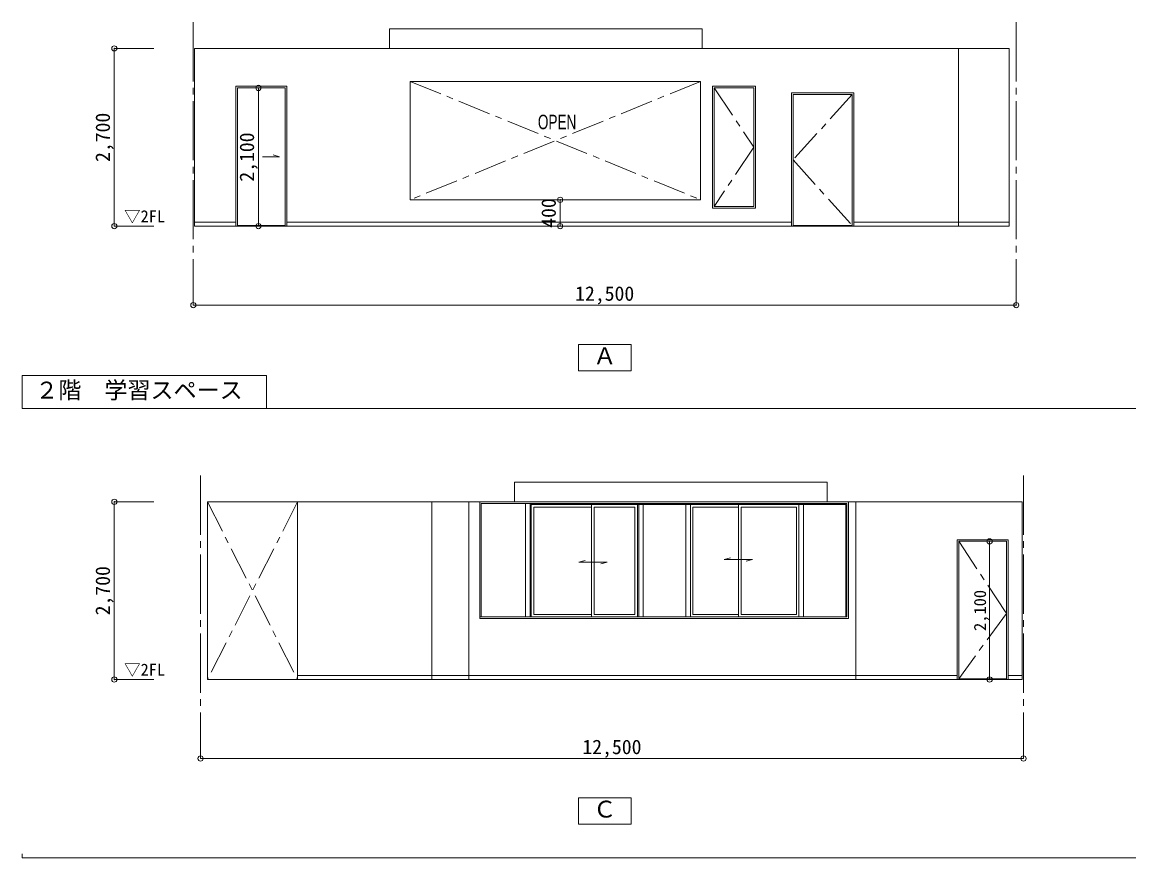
# Model space of a CAD drawing. Units: millimetres at full size, sheet at 1:100. Extents: x -20100 to 18263, y -13558 to 13413.
# Drawn here: x -20100 to -3289, y 714 to 13413 of the extents above; entities that cross this region are included whole.
import ezdxf
from ezdxf.enums import TextEntityAlignment as Align

# ---------------------------------------------------------------- set-up
doc = ezdxf.new("R2010")
doc.units = ezdxf.units.MM
doc.header["$LTSCALE"] = 100
doc.header["$PDMODE"] = 32
doc.header["$PDSIZE"] = 80
doc.linetypes.add('CHAIN1', pattern=[8, 5, -1, 1, -1])
doc.linetypes.add('CHAIN2', pattern=[12, 9, -1, 1, -1])
for name, color, linetype, lineweight in [('0-2_撤去ﾒﾓ-改修', 7, 'Continuous', 13), ('A-0_基準線', 4, 'CHAIN2', 9), ('A-3_仕上(断面)', 3, 'Continuous', 18), ('A-5_建具', 4, 'Continuous', 9), ('A-D_寸法', 7, 'Continuous', 13)]:
    doc.layers.add(name, color=color, linetype=linetype, lineweight=lineweight)
doc.styles.add('ＤＦ平成丸ゴシック体W4', font='')
doc.styles.add('ＭＳ ゴシック', font='')
doc.styles.get('ＤＦ平成丸ゴシック体W4').set_extended_font_data('ＤＦ平成丸ゴシック体W4')
doc.styles.get('ＭＳ ゴシック').set_extended_font_data('MS Gothic')

msp = doc.modelspace()

# ---------------------------------------------------------------- linework, layer by layer
at = {"layer": '0-2_撤去ﾒﾓ-改修'}
msp.add_line((-17500, 9113.4), (-5000, 9113.4), dxfattribs=at)
at = {"layer": 'A-0_基準線'}
for p, q in [((-17500, 13413.4), (-17500, 9713.4)), ((-5000, 13413.4), (-5000, 9713.4)), ((-17390, 6523.9), (-17390, 2823.9)), ((-4890, 6523.9), (-4890, 2823.9))]:
    msp.add_line(p, q, dxfattribs=at)
at = {"layer": 'A-3_仕上(断面)'}
for p, q in [((-14520, 13313.4), (-9770, 13313.4)), ((-14520, 13013.4), (-14520, 13313.4)), ((-9770, 13013.4), (-9770, 13313.4)), ((-17480, 10313.4), (-17480, 13013.4)), ((-17480, 13013.4), (-14520, 13013.4)), ((-9770, 13013.4), (-5105, 13013.4)), ((-5105, 10313.4), (-5105, 13013.4)), ((-7870, 6423.9), (-12620, 6423.9)), ((-12620, 6123.9), (-12620, 6423.9)), ((-7870, 6123.9), (-7870, 6423.9)), ((-17285, 3423.9), (-17285, 6123.9)), ((-12620, 6123.9), (-17285, 6123.9)), ((-4910, 6123.9), (-7870, 6123.9)), ((-4910, 3423.9), (-4910, 6123.9))]:
    msp.add_line(p, q, dxfattribs=at)
at = {"layer": 'A-3_仕上(断面)', "color": 4, "lineweight": 9}
for p, q in [((-14520, 13013.4), (-9770, 13013.4)), ((-7870, 6123.9), (-12620, 6123.9)), ((-12535, 6123.9), (-7785, 6123.9))]:
    msp.add_line(p, q, dxfattribs=at)
at = {"layer": 'A-3_仕上(断面)', "color": 7, "lineweight": 13}
for p, q in [((-5875, 10313.4), (-5875, 13013.4)), ((-14205, 12513.4), (-9795, 12513.4)), ((-14205, 10713.4), (-14205, 12513.4)), ((-16510.7, 10313.4), (-16510.7, 12413.4)), ((-15915, 3423.9), (-15915, 6123.9)), ((-13875, 3423.9), (-13875, 6123.9)), ((-13315, 3423.9), (-13315, 6123.9)), ((-7435, 3423.9), (-7435, 6123.9)), ((-5404.1, 3423.9), (-5404.1, 5523.9))]:
    msp.add_line(p, q, dxfattribs=at)
msp.add_lwpolyline([(-14205, 10713.4), (-9795, 10713.4), (-9795, 12513.4)], dxfattribs=at)
at = {"layer": 'A-3_仕上(断面)'}
for points in [[(-17480, 10313.4), (-13674.7, 10313.4), (-5105, 10313.4)], [(-4910, 3423.9), (-8715.3, 3423.9), (-17285, 3423.9)]]:
    msp.add_lwpolyline(points, dxfattribs=at)
at = {"layer": 'A-3_仕上(断面)', "color": 2}
for p in [(-16510.7, 12413.4), (-16510.7, 10313.4), (-5404.1, 5523.9), (-5404.1, 3423.9)]:
    msp.add_point(p, dxfattribs=at)
at = {"layer": 'A-5_建具', "linetype": 'CHAIN1'}
for p, q in [((-14205, 12513.4), (-9795, 10713.4)), ((-9795, 12513.4), (-14205, 10713.4)), ((-17285, 6123.9), (-15915, 3423.9)), ((-15915, 6123.9), (-17285, 3423.9)), ((-5873.5, 5523.9), (-5148.5, 4428.9)), ((-5148.5, 4428.9), (-5873.5, 3433.9))]:
    msp.add_line(p, q, dxfattribs=at)
at = {"layer": 'A-5_建具'}
for p, q in [((-16855, 12438.4), (-16855, 10313.4)), ((-16855, 12438.4), (-16080, 12438.4)), ((-16830, 12413.4), (-16830, 10313.4)), ((-16830, 12413.4), (-16105, 12413.4)), ((-16105, 12413.4), (-16105, 10313.4)), ((-16080, 12438.4), (-16080, 10313.4)), ((-9611.2, 12438.4), (-8961.2, 12438.4)), ((-9611.2, 10588.4), (-9611.2, 12438.4)), ((-9586.2, 12413.4), (-8986.2, 12413.4)), ((-9586.2, 10613.4), (-9586.2, 12413.4)), ((-8986.2, 10613.4), (-8986.2, 12413.4)), ((-8961.2, 10588.4), (-8961.2, 12438.4)), ((-8415, 12338.4), (-8415, 10313.4)), ((-7465, 12338.4), (-8415, 12338.4)), ((-8390, 12313.4), (-8390, 10313.4)), ((-7490, 12313.4), (-8390, 12313.4)), ((-7490, 12313.4), (-7490, 10313.4)), ((-7465, 12338.4), (-7465, 10313.4)), ((-9586.2, 10613.4), (-8986.2, 10613.4)), ((-9611.2, 10588.4), (-8961.2, 10588.4)), ((-17480, 10373.4), (-16855, 10373.4)), ((-16830, 10323.4), (-16105, 10323.4)), ((-16080, 10373.4), (-8415, 10373.4)), ((-7490, 10323.4), (-8390, 10323.4)), ((-7465, 10373.4), (-5105, 10373.4)), ((-5898.5, 5548.9), (-5898.5, 3423.9)), ((-5898.5, 5548.9), (-5123.5, 5548.9)), ((-5123.5, 5548.9), (-5123.5, 3423.9)), ((-5873.5, 5523.9), (-5873.5, 3423.9)), ((-5873.5, 5523.9), (-5148.5, 5523.9)), ((-5148.5, 5523.9), (-5148.5, 3423.9)), ((-11645.8, 5208.9), (-11549.2, 5234.8)), ((-9435.8, 5248.9), (-9339.2, 5274.8)), ((-9435.8, 5248.9), (-9004.2, 5248.9)), ((-9004.2, 5248.9), (-9100.8, 5223.1)), ((-11645.8, 5208.9), (-11214.2, 5208.9)), ((-11214.2, 5208.9), (-11310.8, 5183.1)), ((-5898.5, 3483.9), (-15915, 3483.9)), ((-5873.5, 3433.9), (-5148.5, 3433.9)), ((-4910, 3483.9), (-5123.5, 3483.9))]:
    msp.add_line(p, q, dxfattribs=at)
at = {"layer": 'A-5_建具', "linetype": 'CHAIN1'}
for points in [[(-9586.2, 12413.4), (-8986.2, 11513.4), (-9586.2, 10613.4)], [(-7490, 12313.4), (-8390, 11318.4), (-7490, 10323.4)]]:
    msp.add_lwpolyline(points, dxfattribs=at)
at = {"layer": 'A-5_建具'}
msp.add_lwpolyline([(-16450.8, 11368.4), (-16191.3, 11368.4), (-16287.9, 11394.3)], dxfattribs=at)
at = {"layer": 'A-D_寸法'}
for p, q in [((-18700, 13013.4), (-18100, 13013.4)), ((-18700, 13013.4), (-18700, 10313.4)), ((-11927.5, 10713.4), (-11927.5, 10313.4)), ((-18700, 10313.4), (-18100, 10313.4)), ((-17500, 9113.4), (-17500, 9713.4)), ((-17500, 9113.4), (-17500, 9713.4)), ((-5000, 9113.4), (-5000, 9713.4)), ((-20100, 7541.3), (18223, 7541.3)), ((-18700, 6123.9), (-18100, 6123.9)), ((-18700, 6123.9), (-18700, 3423.9)), ((-18700, 3423.9), (-18100, 3423.9)), ((-17390, 2223.9), (-17390, 2823.9)), ((-4890, 2223.9), (-4890, 2823.9)), ((-4890, 2223.9), (-4890, 2823.9)), ((-4890, 2223.9), (-17390, 2223.9))]:
    msp.add_line(p, q, dxfattribs=at)
at = {"layer": 'A-D_寸法', "color": 4, "lineweight": 9}
for p, q in [((-13150, 4348.9), (-13150, 6123.9)), ((-12455, 4373.9), (-12455, 6098.9)), ((-12385, 4373.9), (-12385, 6098.9)), ((-12370, 4373.9), (-12370, 6083.9)), ((-12370, 6083.9), (-7590, 6083.9)), ((-11450, 4373.9), (-11450, 6083.9)), ((-10755, 4373.9), (-10755, 6083.9)), ((-10735, 4373.9), (-10735, 6083.9)), ((-10665, 4373.9), (-10665, 6083.9)), ((-10020, 4373.9), (-10020, 6083.9)), ((-9950, 4373.9), (-9950, 6083.9)), ((-9220, 4373.9), (-9220, 6083.9)), ((-8300, 4373.9), (-8300, 6083.9)), ((-8230, 4373.9), (-8230, 6083.9)), ((-7590, 4373.9), (-7590, 6083.9)), ((-7575, 4373.9), (-7575, 6098.9)), ((-12330, 6043.9), (-11450, 6043.9)), ((-12330, 4413.9), (-12330, 6043.9)), ((-11410, 4413.9), (-11410, 6043.9)), ((-11410, 6043.9), (-10795, 6043.9)), ((-10795, 4413.9), (-10795, 6043.9)), ((-9910, 4413.9), (-9910, 6043.9)), ((-9910, 6043.9), (-9220, 6043.9)), ((-9180, 6043.9), (-8340, 6043.9)), ((-9180, 4413.9), (-9180, 6043.9)), ((-8340, 4413.9), (-8340, 6043.9)), ((-13150, 4373.9), (-7575, 4373.9)), ((-12330, 4413.9), (-11450, 4413.9)), ((-11410, 4413.9), (-10795, 4413.9)), ((-9910, 4413.9), (-9220, 4413.9)), ((-9180, 4413.9), (-8340, 4413.9))]:
    msp.add_line(p, q, dxfattribs=at)
at = {"layer": 'A-D_寸法'}
for points in [[(-11650, 8113.4), (-10850, 8113.4), (-10850, 8513.4), (-11650, 8513.4)], [(-11650, 1223.9), (-10850, 1223.9), (-10850, 1623.9), (-11650, 1623.9)]]:
    msp.add_lwpolyline(points, close=True, dxfattribs=at)
for points in [[(-20100, 8041.3), (-20100, 7602.9), (-20100, 7541.3)], [(-20100, 8041.3), (-16390.1, 8041.3), (-16390.1, 7541.3)], [(-20100, 775.1), (-20100, 713.5), (12772.8, 713.5)]]:
    msp.add_lwpolyline(points, dxfattribs=at)
at = {"layer": 'A-D_寸法', "color": 4, "lineweight": 9}
for points in [[(-13150, 4348.9), (-7550, 4348.9), (-7550, 6123.9)], [(-13125, 4373.9), (-13125, 6098.9), (-7575, 6098.9)]]:
    msp.add_lwpolyline(points, dxfattribs=at)
at = {"layer": 'A-D_寸法', "color": 2}
for p in [(-18700, 13013.4), (-11927.5, 10713.4), (-18700, 10313.4), (-11927.5, 10313.4), (-17500, 9113.4), (-5000, 9113.4), (-18700, 6123.9), (-18700, 3423.9), (-17390, 2223.9), (-4890, 2223.9)]:
    msp.add_point(p, dxfattribs=at)

# ---------------------------------------------------------------- texts
at = {"layer": 'A-3_仕上(断面)', "color": 7, "style": 'ＤＦ平成丸ゴシック体W4', "width": 0.7}
msp.add_text('OPEN', height=219.9, dxfattribs=at).set_placement((-12266, 11720.4), align=Align.BOTTOM_LEFT)
at = {"layer": 'A-3_仕上(断面)', "color": 7, "style": 'ＭＳ ゴシック'}
msp.add_text('2,100', height=219.9, rotation=90, dxfattribs=at).set_placement((-16510.7, 10988.4), align=Align.BOTTOM_LEFT)
at = {"layer": 'A-3_仕上(断面)', "color": 4, "style": 'ＭＳ ゴシック'}
for p in [(-18551.3, 10316.4), (-18551.3, 3427)]:
    msp.add_text('▽2FL', height=183.3, dxfattribs=at).set_placement(p, align=Align.BOTTOM_LEFT)
msp.add_text('2,100', height=183.3, rotation=90, dxfattribs=at).set_placement((-5404.1, 4161.4), align=Align.BOTTOM_LEFT)
at = {"layer": 'A-D_寸法', "style": 'ＭＳ ゴシック'}
for s, p in [('2,700', (-18700, 11288.4)), ('400', (-11927.5, 10288.4)), ('2,700', (-18700, 4398.9))]:
    msp.add_text(s, height=219.9, rotation=90, dxfattribs=at).set_placement(p, align=Align.BOTTOM_LEFT)
for p in [(-11700, 9113.4), (-11590, 2223.9)]:
    msp.add_text('12,500', height=219.9, dxfattribs=at).set_placement(p, align=Align.BOTTOM_LEFT)
at = {"layer": 'A-D_寸法', "color": 3, "style": 'ＭＳ ゴシック'}
for s, p in [('Ａ', (-11425, 8138.4)), ('２階\u3000学習スペース', (-19900, 7616.3)), ('Ｃ', (-11425, 1248.9))]:
    msp.add_text(s, height=256.6, dxfattribs=at).set_placement(p, align=Align.BOTTOM_LEFT)

doc.saveas('drawing.dxf')
